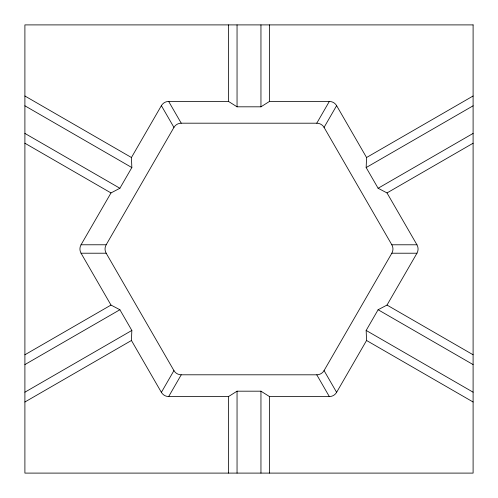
<?xml version="1.0" encoding="UTF-8"?>
<svg xmlns="http://www.w3.org/2000/svg" width="498" height="498" viewBox="0 0 498 498"><rect width="100%" height="100%" fill="white"/><g stroke="black" fill="none" stroke-linecap="round" stroke-linejoin="round"><path stroke-width="0.75" d="M131.447 340.489L131.839 330.442L119.887 309.744L110.992 305.062L81.056 253.214A8.429 8.429 0 0 1 81.043 244.779L110.992 192.938L119.887 188.256L131.839 167.558L131.447 157.511L161.383 105.663A8.429 8.429 0 0 1 168.679 101.436L228.545 101.455L237.048 106.815L260.952 106.815L269.455 101.455L329.321 101.455A8.429 8.429 0 0 1 336.629 105.657L366.553 157.511L366.161 167.558L378.113 188.256L387.008 192.938L416.944 244.786A8.429 8.429 0 0 1 416.957 253.221L387.008 305.062L378.113 309.744L366.161 330.442L366.553 340.489L336.617 392.337A8.429 8.429 0 0 1 329.321 396.564L269.455 396.545L260.952 391.185L237.048 391.185L228.545 396.545L168.679 396.545A8.429 8.429 0 0 1 161.371 392.343L131.447 340.489L24.9 402.004M106.174 244.786L173.939 127.413A8.422 8.422 0 0 1 181.235 123.187L316.765 123.205A8.422 8.422 0 0 1 324.074 127.407L391.826 244.786A8.422 8.422 0 0 1 391.839 253.221L324.061 370.587A8.422 8.422 0 0 1 316.765 374.813L181.235 374.795A8.422 8.422 0 0 1 173.927 370.593L106.174 253.214A8.422 8.422 0 0 1 106.161 244.779L81.056 244.786M161.383 392.337L173.939 370.587M316.765 123.205L329.321 101.455M168.679 396.545L181.235 374.795M324.061 127.413L336.617 105.663M24.9 354.769L110.992 305.062M366.553 157.511L473.1 95.996M24.9 364.586L119.887 309.744M366.161 167.558L473.1 105.813M24.9 392.187L131.839 330.442M378.113 188.256L473.1 133.414M387.008 192.938L473.1 143.231M391.826 244.786L416.944 244.786M81.056 253.214L106.174 253.214M391.826 253.214L416.944 253.214M24.9 95.996L131.447 157.511M387.008 305.062L473.1 354.769M24.9 105.813L131.839 167.558M378.113 309.744L473.1 364.586M24.9 133.414L119.887 188.256M366.161 330.442L473.1 392.187M24.9 143.231L110.992 192.938M366.553 340.489L473.1 402.004M168.679 101.455L181.235 123.205M324.061 370.587L336.617 392.337M161.383 105.663L173.939 127.413M316.765 374.795L329.321 396.545M269.455 24.9L269.455 101.455M269.455 396.545L269.455 473.1M260.952 24.9L260.952 106.815M260.952 391.185L260.952 473.1M237.048 24.9L237.048 106.815M237.048 391.185L237.048 473.1M228.545 24.9L228.545 101.455M228.545 396.545L228.545 473.1M473.1 24.9L24.9 24.9L24.9 473.1L473.1 473.1L473.1 24.9"/></g></svg>
